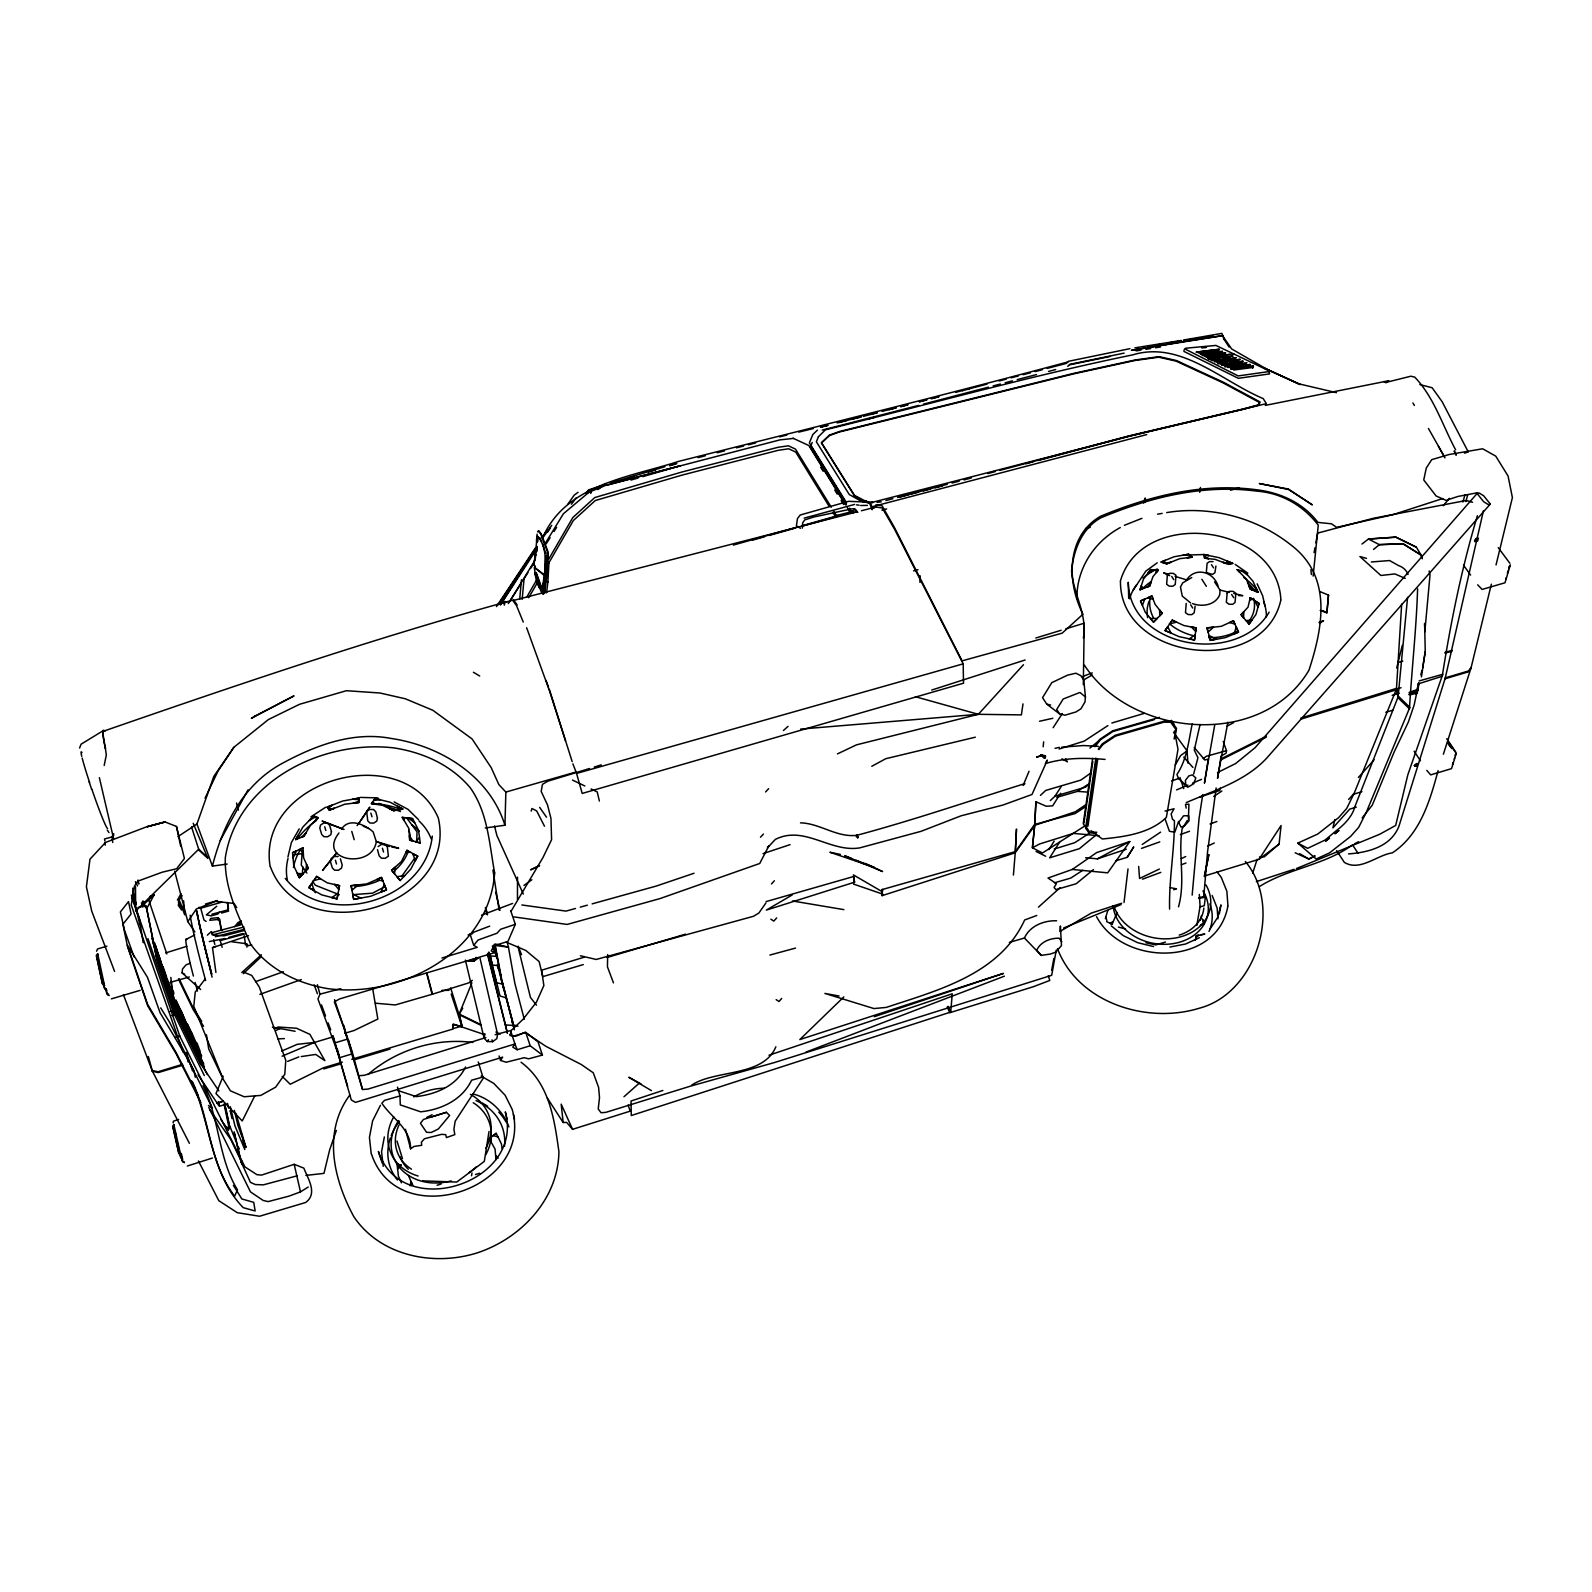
<?xml version="1.0" encoding="UTF-8"?>
<svg xmlns="http://www.w3.org/2000/svg" width="1592" height="1592" viewBox="0 0 1592 1592"><rect width="100%" height="100%" fill="white"/><g stroke="black" fill="none" stroke-linecap="round" stroke-linejoin="round"><path stroke-width="1.5" d="M517.46 899.5L517.5 877.172M1083.316 684.62L1084.252 623.188L1065.804 628.84M1417.596 588.841C1416.382 628.78 1411.786 668.819 1409.457 708.858L1398.015 697.714L1396.682 688.639M218.761 1103.375L218.741 1105.445L198.065 1074.859M1083.356 637.974C1087.595 614.373 1073.267 593.896 1071.555 570.832C1073.645 550.016 1081.824 528.206 1101.107 517.698C1150.479 497.142 1203.174 484.107 1256.864 491.132C1281.58 493.022 1303.37 505.56 1318.276 525.201L1313.141 576.065M919.977 582.413L920.077 575.747M246.899 947.14L246.939 944.872M607.666 954.583L607.447 966.841L613.477 982.881M485.281 827.979L504.943 825.233L505.858 792.06L498.853 784.577L491.212 767.643L472.108 738.967L432.825 710.271L405.283 698.769L379.911 692.998L346.399 690.709L299.475 704.321L268.411 719.544L233.825 747.325L213.826 776.379L196.93 824.019L212.413 866.108L227.159 864.058M1169.583 909.092C1168.926 879.52 1174.538 850.188 1174.418 820.775L1172.508 819.203L1171.115 813.99L1174.06 808.756L1165.065 811.044M416.706 841.531L417.024 831.82L406.875 818.188M802.348 528.186L802.667 522.793L804.756 519.888L813.99 516.962L851.541 508.942L854.028 508.743L857.849 512.365M544.325 575.03C545.797 562.195 546.792 546.832 537.678 536.385M544.782 574.871L545.718 555.707M537.598 531.788L538.394 530.952L540.783 534.116L547.429 551.588L547.907 557.697L546.116 557.459L545.041 576.981L546.812 577.976L546.991 556.006M1060.61 793.274L1052.65 805.851L1046.262 806.248L1035.914 801.771L1034.78 824.417L1075.117 813.572L1085.008 807.025M1035.914 801.771L1034.681 825.591L1015.278 852.596L1016.492 829.034L1015.258 852.775L881.908 895.719L882.625 889.351L881.908 893.828L853.611 884.117L854.247 878.048L853.591 882.485L766.329 910.107L792.199 894.963M1401.657 604.144L1396.403 689.754L1300.684 719.226M215.915 972.453L212.512 947.678L216.014 946.285M1214.517 581.836L1220.029 590.055L1219.751 594.632C1215.591 605.139 1202.159 607.209 1192.587 603.587M1145.146 502.037L1145.384 498.236M535.012 558.812L535.648 549.32M1192.169 895.102L1199.074 818.388L1202.736 794.647M302.321 850.427L301.286 865.033L306.898 873.112M302.361 873.909L302.838 867.103M534.713 561.001L537.081 536.643L540.086 537.997L541.738 541.817M535.33 558.692L535.628 554.394M1013.408 875.043L1015.318 851.82L1034.78 824.159L1032.412 847.78L1042.442 852.994L1085.426 825.571M662.869 1090.46L631.009 1101.027L631.288 1115.534L950.722 1012.054L952.255 993.786L768.996 1055.217M857.113 836.536L857.232 835.223L858.048 837.671L856.794 835.322C836.536 837.69 820.039 823.323 800.497 822.845M1076.948 598.512C1076.451 568.702 1094.381 541.499 1120.29 527.549M519.688 599.269L521.46 579.747M522.176 599.388L523.967 579.607M535.788 552.225L536.225 547.469M536.663 542.713L537.559 536.484M1043.178 746.787L1043.636 741.852M1319.947 591.587L1328.504 595.11L1326.892 612.82L1320.186 610.492M536.385 551.529L536.842 546.693M536.842 551.369L537.3 546.514M537.738 541.678L538.195 536.822M1047.277 760.279L1031.994 794.488L1003 805.035L961.051 815.82L921.052 831.322L859.74 847.879C830.268 852.755 804.179 824.795 775.344 839.402L767.443 847.84L768.936 845.75L759.722 863.481L659.944 898.604L567.15 924.435L514.037 916.912M536.464 540.802L537.101 534.176M536.922 540.623L537.36 536.206M864.376 501.918C873.829 500.923 856.476 503.37 866.346 501.002M1121.683 903.241L1091.276 913.092L1059.894 931.519L1060.411 925.987L1061.466 945.628L1055.655 952.155L1050.541 954.006L1041.228 955.399L1024.432 938.026L1009.368 942.384M1085.446 697.017L1084.968 701.972L1080.968 708.778L1076.013 711.923L1064.948 715.206L1059.595 713.913L1046.74 704.122L1042.561 697.694L1051.795 682.65L1067.555 675.167L1075.874 673.217L1080.769 675.645L1083.754 679.864L1085.446 697.017L1079.973 692.44L1063.177 699.027L1056.69 709.475L1059.595 713.913M1429.138 570.991L1430.014 575.03L1424.82 631.865L1424.621 623.407L1425.258 651.506L1421.437 676.918M1259.531 856.993L1264.247 856.874L1279.072 844.118L1281.082 825.532L1259.033 859.282L1204.547 875.978L1208.865 854.506L1204.288 876.555M542.971 594.294L545.041 577.12L546.832 577.657L535.608 568.205L533.758 563.548L535.529 555.369M1124.032 902.485L1128.012 868.914M543.429 594.115L546.573 557.28L548.384 557.518L547.887 551.409L541.26 533.957L538.852 530.793L538.056 531.609M544.643 593.438L546.116 581.239L547.907 581.777L546.553 592.821M1398.015 697.714L1407.587 597.318M173.13 1122.917L173.409 1121.206L178.602 1119.415M1203.074 890.903L1205.343 897.271L1204.308 905.669L1200.05 906.863M544.285 575.329L541.658 592.582L536.206 579.946L534.275 567.468M544.763 575.15L542.136 592.423L535.171 572.861M510.276 1035.775L510.913 1030.74L522.912 1019.457L536.424 1002.184L543.867 985.528L541.578 970.205L584.125 957.21M1418.89 683.008L1418.114 689.237L1409.338 692.361M543.847 592.721L546.036 575.727M544.623 590.115L547.19 552.782M200.652 989.508L182.045 972.812L182.563 968.931L185.985 964.931L190.304 963.18M1178.498 906.823C1185.801 880.993 1177.861 854.685 1182.179 828.656L1187.433 820.377M1418.572 683.227L1417.417 691.983L1408.781 694.53M1362.135 817.97L1372.264 805.174L1394.114 752.081L1408.363 722.012L1414.114 705.137L1418.711 683.724M1186.219 603.408L1185.483 612.641L1188.149 614.552L1191.751 614.631L1194.179 612.82L1195.134 606.234M1092.649 758.369L1083.256 823.76L1086.54 828.497M1083.973 822.845L1092.828 761.434M1095.853 758.011L1085.644 828.178L1088.928 832.914L1096.152 833.133M1096.47 758.668L1086.46 827.402L1089.664 832.059L1096.769 832.278M1022.999 703.883L1021.387 714.888L978.324 714.31L800.696 729.076M1087.933 826.148L1097.644 759.782M1215.91 566.055L1214.915 572.682L1212.527 574.453L1206.318 572.523L1207.114 563.329L1209.482 561.578L1213.044 561.658M1216.169 787.94L1207.532 852.018L1203.771 896.535L1199.015 897.709M1217.681 778.15L1221.044 756.14L1226.099 753.195L1226.517 750.688L1223.213 741.474M96.555 951.22L97.57 948.951L106.883 946.165M1204.567 782.767L1208.228 759.026L1204.865 760.041L1194.239 747.524M489.003 1131.474L484.306 1161.404L456.785 1182.06L422.656 1180.866M1188.408 818.646L1188.945 804.219L1185.483 804.398L1186.199 808.099M471.53 1175.772L471.988 1172.966M1422.591 668.143L1425.258 651.506M480.028 958.284L497.56 1034.103L496.843 1038.621L492.605 1041.685L487.311 1041.526L484.107 1038.223L484.844 1033.706M1174.12 739.066L1175.752 729.295L1170.697 722.231L1163.891 722.191L1115.495 736.121L1102.977 744.439L1098.898 749.593M1174.896 737.992L1176.508 728.34L1171.354 721.156L1164.448 721.096L1115.176 735.305L1102.42 743.763L1098.281 748.996M1204.408 783.105L1214.776 724.678M1196.846 925.33L1200.089 906.346L1199.313 894.425M1220.149 788.08L1219.751 790.488L1199.851 796.975M217.746 919.499L218.064 917.649L210.641 918.425L209.766 920.335L217.746 919.499L219.557 921.171M1199.652 492.306L1200.487 487.45M1185.801 785.592L1185.383 780.418L1188.806 775.941L1192.328 774.886L1195.811 777.911L1193.662 783.841L1188.01 787.105L1178.538 778.548L1176.926 774.508C1186.916 759.543 1188.587 741.375 1192.189 723.982M178.423 902.545L178.941 899.759M1217.462 778.309L1227.89 722.211M1219.333 913.848L1220.964 904.893L1217.661 917.45L1210.278 928.673M1051.675 970.304L1053.864 958.404M1314.057 552.623L1314.972 547.747M1315.868 542.872L1317.659 533.101L1373.14 518.335L1466.232 500.465L1472.56 502.276M384.349 1136.967L381.563 1151.752L383.214 1166.299M432.288 836.098C425.542 901.589 326.002 929.668 285.286 878.366M1328.504 595.11L1326.892 612.82L1322.753 610.552M1056.272 950.106L1051.675 975.299L774.548 1062.521L689.853 1086.341L605.756 1112.39L601.02 1112.728L598.234 1108.947L599.507 1097.545L598.592 1087.336L593.259 1072.789L581.319 1064.531L545.957 1046.362L524.902 1032.312L516.664 1035.934L512.405 1035.835M104.196 765.513L106.306 754.986L105.351 748.121M535.867 553.956L533.758 563.608L535.589 568.443L546.016 575.906M1483.465 510.634L1445.078 678.769L1468.262 671.884L1470.928 668.361L1491.366 584.184M1143.733 503.092L1144.847 498.276M1195.313 940.175L1196.328 935.758L1198.537 935.24L1195.851 937.827L1196.328 935.758L1204.806 934.086L1200.885 934.763M1229.362 354.419L1207.333 357.404L1208.766 358.996L1213.184 358.439M1334.852 819.562L1332.902 827.9L1349.658 809.174L1356.324 807.124M287.933 856.993L291.376 842.566L299.236 828.875M1496.042 564.941L1512.4 497.6L1508.062 476.008L1495.744 456.128L1482.63 448.785L1449.198 454.496L1431.725 459.65L1426.273 468.068L1423.745 479.968L1436.143 496.007L1446.073 500.385L1457.834 496.485L1477.356 492.764M1396.701 668.043L1402.293 645.357M1415.825 694.231L1418.611 683.127M1465.933 501.599L1467.625 495.032M1227.85 906.266C1216.766 967.359 1122.619 966.364 1096.55 916.634M1420.8 674.869L1422.014 670.292M851.282 513.281L849.372 508.206M1415.925 766.25L1417.915 763.483L1414.353 765.473L1415.925 766.25L1416.661 765.055M1416.422 764.419L1415.646 765.075L1417.039 765.235M1478.49 538.215L1475.466 539.091L1474.829 541.499L1477.058 540.126M1476.819 539.29L1475.943 540.066L1477.456 540.365M503.709 603.607L504.286 601.517L507.271 601.836M504.266 605.159L504.843 603.07M1280.804 600.204C1263.431 677.714 1120.171 660.959 1120.469 581.777M1462.929 502.037L1464.899 494.993M1249.322 366.737L1250.158 364.488L1227.671 367.414L1250.158 364.488M1454.212 759.125L1454.531 757.951M1456.222 753.573L1451.526 768.638L1430.711 774.886L1426.79 770.389M1510.35 564.901L1504.997 582.791L1482.092 589.438L1477.694 584.821M1105.365 918.624L1107.793 910.505M212.413 866.108C222.88 824.915 243.258 784.418 282.102 763.463C315.116 745.474 352.926 731.186 390.935 738.409C440.188 745.673 489.48 775.682 504.943 825.233M244.253 935.718L245.546 944.991M531.171 811.104L531.967 808.537L536.683 810.925L544.484 826.228M1252.665 368.25L1253.401 366.12L1231.074 369.085L1253.401 366.12M1106.579 921.569L1112.072 924.315L1117.166 912.435M1438.093 770.667C1429.835 801.094 1420.183 834.487 1392.363 852.854C1376.941 855.023 1359.926 871.918 1344.305 862.347L1336.643 850.645M1443.367 754.23L1471.187 667.446L1468.521 670.968L1445.317 677.874L1399.01 826.049C1391.05 846.685 1368.324 852.476 1348.504 853.909M1252.625 873.331L1257.143 859.302M1477.376 515.728C1461.695 568.225 1450.77 622.094 1442.233 676.262L1418.412 683.824L1417.119 693.097L1409.955 694.828M1120.33 581.319C1141.106 507.251 1277.063 523.191 1280.863 599.786M852.417 511.291L851.879 512.883L853.053 513.082M1200.05 724.539L1194.279 750.111L1197.94 757.732L1193.662 773.991M336.37 1130.459L329.683 1149.802L323.972 1173.364L305.863 1175.433M1178.597 821.412L1174.836 832.178L1169.443 831.283L1165.185 819.263M590.732 493.381L591.269 491.868L589.12 489.938L586.234 493.003L591.269 491.868M1238.755 362.1L1239.113 361.145L1232.089 362.061M1401.04 687.704L1396.502 689.396L1398.373 696.261L1354.692 807.124A40.636 20.378 -30.4 0 1 1335.827 831.044L1325.141 840.019L1307.669 848.317L1297.838 843.103L1317.738 834.049L1338.633 817.631L1346.693 808.457L1354.215 793.174L1396.761 688.281L1300.923 718.072M79.6 748.021L81.093 744.18L103.102 730.748M177.389 900.077L181.01 893.689M856.237 836.695L856.794 835.322C913.549 820.099 968.871 801.114 1024.89 783.602L1023.139 785.373L1029.049 771.264M1507.345 573.2L1507.942 571.747M351.772 1059.297L452.944 1029.049L453.043 1024.552L461.959 1026.601L458.974 1014.562L471.889 982.881M812.218 442.476L810.786 445.979L846.447 503.41M317.405 984.712L319.952 994.164L317.962 999.02L339.633 1057.685L352.23 1053.864L348.429 1039.954M1507.803 571.667L1508.34 570.334M223.159 1076.192L215.995 1093.604L242.263 1120.987L254.82 1095.774M510.674 910.604L515.33 924.335L507.928 941.489L494.117 945.588L491.231 950.882L494.634 952.653L339.375 999L334.38 1001.905L343.772 1027.497L362.518 1089.505L368.011 1089.087L514.932 1043.974L517.201 1049.745L530.176 1045.765L542.434 1055.078L528.663 1058.819L524.126 1057.705L506.156 1062.242L500.525 1060.451L499.092 1055.974M1452.481 764.598L1453.078 763.264M865.889 502.256L864.396 501.719M1047.058 760.299L1046.163 761.852M1508.838 567.986L1509.495 566.593M1452.76 763.623L1453.337 762.369M1455.048 755.683L1455.665 754.349M293.067 857.969L296.391 850.884L292.57 852.695L293.784 865.829L299.336 877.729L308.251 868.297L306.54 864.317L305.764 871.003L308.251 868.297L303.614 857.75L302.997 847.879L292.57 852.695M1509.176 566.812L1509.793 565.518M1505.654 579.09L1506.311 577.717M205.03 798.229L217.945 771.205L233.825 747.325M1455.426 754.349L1456.023 753.115L1448.242 741.613M510.992 911.4L543.011 857.471L551.588 839.68L550.951 818.407L547.548 805.035L541.18 791.423L542.454 784.378L547.668 781.254L589.597 768.498M234.721 926.663L238.283 922.206M380.448 1105.266L372.608 1120.887L369.424 1137.404L371.215 1153.663M349.762 1095.137C322.38 1132.051 333.604 1179.373 353.782 1216.606C380.329 1256.227 433.959 1266.655 477.5 1252.785C520.982 1238.357 558.374 1199.194 558.911 1151.633C554.334 1119.156 549.419 1083.217 521.042 1062.222M146.663 908.714L154.205 894.664L143.638 904.554L146.663 908.714L156.872 959.459L176.055 1015.855L170.802 977.388M220.194 840.536L248.034 789.851M852.615 512.962L853.431 511.49M1132.887 590.612L1145.842 571.09L1157.205 562.832M1127.216 857.312L1133.643 847.103L1127.216 857.312L1115.713 860.814M775.861 1046.78C763.324 1077.227 715.087 1069.426 691.585 1085.167M528.703 597.697L537.38 582.712M548.543 563.409L573.339 520.544L595.269 500.545L682.192 475.073L778.369 450.277L788.717 448.785L795.721 452.068L829.014 506.137M526.892 596.861L536.803 579.727M546.733 562.573L572.802 517.579L594.751 497.56L681.774 472.048L778.07 447.292L788.438 445.8L795.463 449.103L831.283 507.231M473.083 959.399L468.167 961.13L473.7 961.289L476.068 957.309M480.585 1025.129L458.974 1014.562L462.735 1008.273M509.579 601.716L533.937 561.916M545.479 543.071L563.429 513.738L588.921 492.266L605.895 485.262L779.981 439.87L793.453 438.417M1048.929 849.591L1054.143 841.133M535.987 548.364L500.366 604.96L534.156 552.961M542.593 537.877C565.896 483.988 629.994 477.262 678.769 461.342C808.617 428.646 938.643 396.627 1067.993 361.921M1059.635 842.068L1049.685 857.809L1079.356 848.675L1095.734 835.283M508.306 603.567L521.36 582.971M523.967 578.851L527.887 572.682M530.494 568.563L534.414 562.394M546.175 543.867L550.096 537.698M554.016 531.529L556.623 527.41M1024.432 938.026C1029.825 925.847 1044.014 920.335 1056.63 920.793M500.525 1060.451L502.634 1057.148L355.474 1102.4L351.275 1099.913L332.907 1035.934M547.628 532.126L550.335 527.967M1050.322 800.577L1054.959 796.199L1061.367 786.309M1053.128 727.723L1062.361 713.495M487.311 1041.526L488.485 1039.735M496.425 606.612L535.409 547.927M542.116 537.798L547.489 529.718M498.216 604.841L535.788 548.245M542.514 538.136L551.727 525.36M361.344 819.84L369.802 807.124L357.105 825.611M1175.234 765.016L1180.607 755.603L1187.075 750.887L1173.523 732.28M194.881 931.917L187.796 921.649L196.373 908.952L215.616 901.37L234.024 903.44L236.73 907.579M765.911 902.962L758.906 913.012L753.474 916.295L596.224 959.459L580.403 955.777M567.946 504.067L574.234 495.112L578.055 492.306M1072.272 869.451L1096.669 852.576L1129.783 841.551L1107.694 872.834L1072.272 869.451L1048.014 878.028L1056.372 883.699L1054.083 887.52L1055.894 889.63L1076.192 883.739L1093.465 869.57M1269.142 612.124C1237.661 666.113 1129.325 648.621 1128.27 582.254L1128.708 598.413M1248.984 624.203L1255.988 614.413L1258.993 603.428L1250.257 597.716L1248.028 607.129L1241.103 614.691L1243.611 617.975L1243.79 611.786L1241.103 614.691L1248.984 624.203L1252.008 619.985L1246.019 620.621M401.403 876.714L414.895 857.949M465.541 1066.978C456.506 1085.883 435.969 1094.321 416.228 1096.609L397.562 1090.401M182.184 895.639L179.757 898.923L178.304 905.351L181.627 910.047M811.184 446.556L846.108 504.863M341.544 829.054C349.086 817.174 365.065 824.795 373.145 831.88L376.309 841.551C372.488 869.53 316.609 861.372 338.977 832.974M571.409 504.226L576.384 497.639M205.03 979.14L195.239 992.095L193.786 1006.383L223.218 1079.257L230.402 1090.818L244.153 1096.749L260.75 1095.415L275.655 1087.157L284.789 1074.302L285.784 1060.332L259.277 987L251.735 975.438L243.636 972.095M358.12 824.298L360.13 821.671M218.144 913.848L219.378 912.236L228.273 909.768L227.437 902.525L228.492 909.092M1094.381 746.27L1099.893 739.285L1112.629 730.827L1159.493 717.355M1094.958 746.688L1100.37 739.842L1112.868 731.524L1154.299 719.604M174.404 1125.783L173.13 1127.355L179.12 1153.981L180.911 1154.717M441.959 958.006L477.222 947.32L473.72 945.369L478.058 940.036L496.943 933.27L500.684 929.25L515.33 924.335M397.622 1169.085L400.965 1165.026L397.045 1164.21L398.438 1176.289L401.423 1182.836M1443.228 505.719L1449.436 498.336M98.246 955.001L96.813 956.673L102.744 984.612L104.734 985.408M586.413 492.903L589 489.819L586.314 492.764M1186.259 802.607C1214.198 790.368 1245.103 781.314 1266.555 758.289L1490.311 504.047L1483.664 495.769L1479.008 492.943L1477.078 493.5L1255.053 747.723L1235.671 763.523L1217.482 772.578M1218.079 351.295L1218.835 350.439L1198.318 352.966M1358.414 777.493L1374.115 759.782M1348.603 799.502L1353.22 794.328L1361.936 791.662M781.692 998.443L778.966 1001.487L776.14 999.637M776.677 917.927L773.831 921.072L770.866 919.201M837.452 753.892L856.476 744.857L978.324 714.31L1023.477 664.72M419.512 837.651L415.611 841.929L420.248 842.944L418.477 830.069L412.587 818.606L408.268 818.049L414.656 822.646M1067.754 366.399L1069.625 364.349L1124.111 353.125M771.463 883.958L774.369 880.794M400.189 880.555L410.855 869.053L417.641 856.158L406.975 850.367L401.502 861.431L391.672 870.307L394.458 873.809L395.473 866.904L391.672 870.307L400.189 880.555L396.985 876.695L404.786 875.6M765.593 791.94L768.638 788.697M760.478 837.213L763.444 834.069M243.238 973.687L261.108 956.772M843.84 996.89L799.821 1039.576L1003.418 973.409L874.326 1016.691M817.393 430.158L812.815 434.536L809.393 442.894L845.79 501.579M1475.864 539.35L1477.117 538.156M1040.452 795.363L1045.685 790.448L1080.809 780.1L1090.659 773.135M207.338 935.181L211.258 931.599L213.487 935.141L223.975 935.837L244.093 930.524M1415.547 764.518L1416.661 763.503M783.423 730.509L788.02 726.37M1038.442 907.161L1059.974 887.779M1474.829 541.499L1476.5 540.424M623.965 1096.749L639.228 1083.197M1089.047 784.06L1085.565 787.125L1054.959 796.199M1259.511 886.525C1287.809 868.575 1324.444 865.232 1352.384 844.954M1414.671 766.25L1416.164 765.334M261.367 954.762L241.765 972.573M216.771 906.226L206.363 914.863L211.079 915.838L217.149 914.226M1373.558 549.439L1379.349 544.663L1403.149 543.847L1420.462 554.673L1422.372 558.752M1089.923 748.101L1099.356 740.38M1186.498 580.005C1195.333 566.414 1213.721 571.707 1218.059 586.035M1325.678 841.153L1329.439 838.168M1335.051 833.691L1338.812 830.706M1325.599 841.034L1329.36 838.069M1335.011 833.611L1338.773 830.646M502.097 1148.628L501.4 1143.892L496.207 1133.305L493.301 1135.574L498.037 1137.026M496.207 1133.305L489.261 1138.738L495.052 1149.066L496.007 1159.653L495.629 1155.553L498.097 1158.24M1191.751 577.538L1182.697 582.891L1180.468 587.03L1182.259 596.085L1190.657 602.97M1361.956 544.026L1368.463 539.031L1395.826 537.081L1416.382 547.21L1422.333 557.081M597.915 489.58L605.796 483.59M1203.254 758.628L1206.378 756.26L1226.517 750.688M1259.033 859.282L1279.072 844.118M472.346 980.354L468.924 982.821L432.148 994.284L426.517 972.812M367.971 1074.481C396.667 1049.765 435.213 1037.725 472.864 1042.422M523.927 885.411L531.867 879.759M473.7 961.289L478.157 958.145M851.203 511.171L853.392 510.972M864.854 502.057L866.924 501.52M405.462 1129.305L410.597 1148.787L413.96 1146.459L421.701 1145.305L421.382 1142.24L424.407 1138.758L441.581 1134.34L445.68 1134.658L446.476 1137.564L454.815 1134.638L453.919 1129.226L455.173 1121.186L483.252 1078.262L478.237 1061.924M1319.509 623.447L1323.589 620.641L1319.012 622.392M1085.207 805.114L1075.297 811.781L1034.701 825.333L1032.412 847.78L1039.715 843.939L1073.386 833.392L1099.077 835.74M1142.22 844.457L1160.608 832.118M1213.701 796.497L1221.88 791.025M378.12 846.586L381.264 844.476L385.085 844.596L387.334 846.825L388.368 856.197L385.244 858.287L381.443 858.188L379.195 855.939L377.483 849.67M178.006 836.596L196.93 824.019M1056.849 797.333L1077.466 791.363L1087.754 784.538M1107.913 725.594L1084.172 741.136L1059.138 749.016M310.957 816.815L325.703 807.184M1082.659 870.346L1070.759 878.087L1054.481 882.804M1089.027 833.452L1074.66 842.725L1054.242 849.034M1184.13 349.762L1183.99 351.434L1238.337 378.319L1269.58 373.901L1269.122 372.249M833.85 511.39L836.417 515.549L851.66 511.728M849.869 512.385L851.66 512.206M208.831 1107.455L250.461 1191.871L263.178 1200.467L268.172 1201.602L288.948 1196.149L300.49 1191.891L308.231 1187.035M1386.015 382.398L1410.85 376.21L1414.751 377.125C1434.133 397.383 1442.571 425.522 1455.645 449.879M836.417 515.549L838.069 515.569L802.368 525.619M836.417 516.007L838.069 516.027L802.388 526.096M1083.754 679.864L1092.172 675.008M1476.202 541.559L1477.854 540.623M1227.173 726.111L1233.621 722.609M871.779 766.289L885.769 758.707L975.319 737.195M1112.908 921.688L1110.002 923.241L1112.072 924.315M1085.625 857.73L1097.425 858.844L1129.783 841.551M385.284 886.426L372.627 893.152L353.464 894.644M1266.416 736.161L1220.785 758.986M185.926 939.519L194.702 934.922M1354.454 843.86L1358.613 841.69M1266.217 737.195L1220.626 760.001M1200.268 925.469L1204.149 923.46L1202.537 919.32M239.457 924.415L237.526 925.39L241.327 920.872M426.855 1117.365L432.148 1114.758M871.819 506.833L1146.757 434.576M302.997 847.879L299.356 849.63L303.236 851.939M1159.354 869.073L1139.573 878.466L1138.658 866.426M1181.324 858.625L1185.722 856.536M1207.711 846.108L1214.298 842.984M1165.503 942.046L1155.732 944.912L1145.922 942.743M1199.333 937.748L1185.562 944.016L1169.921 947.041M871.759 508.883L875.839 507.032L882.187 507.928L894.425 528.962L963.18 663.844L963.518 683.207L582.194 793.433L576.563 773.433L963.18 663.844M275.734 1030.522L280.232 1028.492M1200.686 925.012L1204.149 923.46L1202.477 919.221M281.645 1051.078L297.246 1044.332L314.699 1042.382L333.225 1036.79M314.699 1042.382L282.063 1056.192M1176.548 789.911L1187.911 785.095M1192.468 783.164L1201.562 779.324M198.423 1160.946L218.8 1200.667L237.288 1212.686L259.536 1216.248L305.624 1202.497C318.042 1193.642 307.933 1178.737 303.853 1168.13L294.182 1164.309L261.585 1175.095L256.909 1174.677L244.929 1166.876L179.597 1035.815L175.219 1037.268M1296.505 868.516L1379.846 834.188L1395.687 825.432L1407.806 774.886L1442.75 674.312L1419.168 680.918M1063.695 927.957L1121.027 904.594M287.595 1061.406L298.858 1056.909M1124.43 525.3L1141.942 518.335M1036.671 757.374L1041.188 755.623L1036.591 756.976M805.97 1052.093L1004.393 976.175M472.008 932.872L489.699 926.146M481.52 915.181L512.604 903.44M242.939 933.509L228.89 937.37M1083.018 676.361L1092.251 672.899M1036.77 915.48L1024.651 919.977C999.657 974.384 938.026 990.224 886.227 1007.418L873.948 1008.572L824.875 993.428L839.103 996.015M1142.479 879.182L1160.807 872.376M1181.403 864.715L1185.98 863.023M274.043 1028.591L278.301 1027.019L296.57 1028.253L309.883 1034.362L324.887 1060.65L315.694 1054.441L301.266 1056.571M219.776 1102.4L222.621 1101.366M259.854 994.363L301.246 979.577M244.531 929.25L215.298 936.693M255.576 981.647L283.396 971.737M1141.524 848.397L1159.792 841.87M1180.349 834.546L1189.503 831.283M1210.059 823.96L1216.905 821.512M243.994 927.042L212.831 934.803M1171.593 780.976L1178.538 778.548M431.989 1116.788L446.417 1112.311L449.601 1115.514L438.337 1128.987L431.253 1132.469L426.576 1132.33L420.467 1123.295L423.432 1119.455L446.417 1112.311M694.052 873.252L656.362 886.028L592.144 903.858M763.085 853.63L790.05 844.636M1097.425 858.844L1126.34 849.193M1256.327 881.65L1294.137 869.292M804.159 518.116L854.586 504.425M931.738 690.052L1025.129 659.983M173.826 1008.472L176.891 1007.497L170.841 988.373M187.339 1166.021L212.393 1158.041M588.582 489.858L606.214 484.247M224.89 938.583L209.348 941.529M437.084 1185.264L441.143 1183.97M475.55 1174.498L479.59 1173.224M189.349 976.99L170.026 982.423M547.35 1098.082L563.17 1122.499L566.633 1122.4L572.563 1129.325L630.233 1111.136L628.104 1105.027M165.687 952.912L186.861 946.305M216.791 1103.216L223.338 1101.186M1173.662 889.709L1176.488 888.833L1170.18 887.639M594.254 767.065L601.219 764.896M1490.311 504.047L1488.401 504.644L1483.724 501.798L1477.078 493.5M245.108 933.867L220.91 940.414M485.819 1037.586L364.23 1075.316L358.757 1075.714L352.031 1051.237L334.519 999.696M225.905 1104.251L219.318 1106.281L218.323 1101.564M1035.815 638.014L1061.187 630.253M170.125 1011.477L174.364 1010.164L200.891 1064.232L218.86 1090.898M766.07 901.609L853.471 876.555L854.586 882.426L853.431 874.923L881.908 891.52L882.645 895.56L881.888 889.649L1015.338 851.62M542.434 1055.078L537.997 1041.785L525.758 1032.412L512.843 1036.372L509.898 1034.621M1414.353 765.473L1415.746 765.334M1409.179 692.978L1417.835 690.351M140.136 990.363L111.38 998.861M468.088 934.942L472.764 933.529M182.463 1064.371L158.006 1071.754L152.056 1070.481L189.388 1143.295M182.821 1065.187L158.364 1072.57L152.414 1071.297L123.38 994.602M344.807 1033.307L354.081 1030.502L377.841 1019.059L372.548 987.876M334.798 1042.939L347.494 1039.098L343.673 1025.129M1392.164 695.286L1399.149 693.197M1385.796 712.32L1392.741 710.231M342.34 1062.123L323.435 1067.794L290.241 1084.252L282.202 1076.371M323.813 1068.928L340.35 1063.973M354.519 1059.735L389.96 1049.108M610.91 482.854L664.899 466.715M669.595 465.322L676.64 463.212M627.328 478.436L634.372 476.326M648.461 472.127L655.506 470.018M669.595 465.799L676.64 463.71M340.847 988.652L319.952 994.164M1111.873 723.007L1144.031 713.435M1398.074 662.511L1402.791 661.098M583.269 964.593L542.852 976.612L539.131 961.568L525.857 950.504L506.336 942.185M607.049 957.508L685.495 934.166M1045.327 763.603C1064.61 757.692 1085.147 757.673 1105.067 759.424M1464.461 453.123L1468.302 451.989L1442.113 401.662L1432.143 387.751L1419.865 384.587M630.91 480.068L638.014 478.018M642.75 476.645L680.58 465.68L607.01 485.162M205.507 903.997L217.447 900.555M1474.51 540.484L1476.043 540.404M198.881 907.321L200.691 908.216L221.786 902.147M505.858 792.06L576.045 772.001L572.901 763.881M482.953 1077.028L471.59 1080.212C462.178 1099.933 441.442 1109.604 420.646 1111.813L400.288 1104.888L399.97 1095.933L384.548 1100.351L381.841 1103.216C391.911 1118.32 410.756 1128.41 410.597 1148.787M733.355 545.081L797.612 526.972M752.419 540.166L764.319 536.822M769.075 535.489L795.244 528.106M251.655 944.772L248.113 945.767L246.859 943.777L231.974 941.787M298.739 874.963L303.455 873.63M212.512 947.678L248.451 935.678M221.547 913.032L228.711 911.042M913.589 570.891L917.967 569.677M1230.457 490.256L1239.312 487.789M575.488 908.475L565.976 911.102L521.838 904.972M580.244 907.142L587.368 905.171M171.439 991.04L176.931 1012.552L173.807 1013.427L147.956 938.683M111.52 837.054L104.515 838.964L104.913 841.054M769.911 955.041L795.502 948.096M885.908 500.565L892.893 498.674M897.55 497.42L947.3 484.286M899.759 497.182L909.072 494.674M297.405 1175.752L263.317 1184.866L255.337 1184.547L250.461 1182.378L241.029 1161.782L234.322 1133.186M864.496 502.316L865.968 501.261M987.916 473.56L995.1 471.63M999.895 470.356L1129.186 435.83L1243.073 409.005L1259.113 404.666L1260.008 401.94L1223.233 382.16L1176.528 360.568L1159.115 356.628L1135.215 359.971L1074.043 373.304L839.561 431.492L829.512 435.054L821.432 442.596L854.486 495.41L869.789 503.291L872.117 509.699M1025.964 463.769L1033.128 461.839M1037.924 460.566L1128.788 436.288L1242.516 409.502L1258.536 405.164L1259.431 402.458L1222.716 382.697L1176.09 361.125L1158.697 357.185L1134.817 360.528L1073.724 373.841L839.541 431.949L829.512 435.512L821.452 443.054L854.446 495.808L865.232 502.316M495.172 1034.681L510.574 1030.581L514.932 1043.974L512.783 1047.158L517.201 1049.745M211.855 914.226L219.378 912.236M881.888 510.156L886.644 508.903M1442.71 498.555L1392.96 514.674L1336.683 527.33L1331.409 523.788L1317.917 522.395C1303.092 502.793 1280.227 492.525 1256.247 489.719C1202.557 482.714 1149.882 495.749 1100.53 516.286C1066.023 536.086 1066.68 582.393 1082.998 614.194L1062.143 633.158L962.065 660.879L894.127 526.932L882.048 505.719L875.799 504.923M870.446 414.457L877.411 412.646L863.242 416.407M882.048 411.433L895.978 407.791M900.614 406.597L907.579 404.766M919.718 401.741L926.922 399.851M931.738 398.597L938.962 396.707M955.797 392.309L963.021 390.418M967.837 389.164L987.08 384.13M999.099 380.986L1006.323 379.095M1011.139 377.841L1018.363 375.951M1023.159 374.697L1030.382 372.827M1035.198 371.553L1042.422 369.682M1047.218 368.409L1066.461 363.394L1068.351 361.324L1129.962 348.648M923.46 404.149L988.393 387.174M993.189 385.901L1000.413 384.03M1005.229 382.757L1012.432 380.866M1017.248 379.612L1036.492 374.578M1048.511 371.434L1055.715 369.543M866.983 419.313L874.048 417.482M952.076 483.033L959.22 481.162M963.996 479.908L971.16 478.038M911.38 494.037L918.544 492.167M923.3 490.933L930.444 489.062M935.22 487.809L942.365 485.938M889.092 409.681L896.157 407.85M900.853 406.637L907.898 404.806M918.644 405.403L822.248 430.079M1445.138 652.222L1452.203 650.392M1444.899 653.118L1451.964 651.307M856.615 511.987L512.923 600.602L516.584 605.756L523.251 622.054M861.411 510.753L875.839 507.032M698.152 457.62L705.336 455.79M717.315 452.725L724.499 450.894M736.459 447.85L743.643 446.019M748.439 444.785L755.623 442.954M820.875 427.014L827.78 425.243M919.241 401.741L926.425 399.91M931.221 398.677L938.404 396.826M962.344 390.697L969.528 388.846M838.924 422.497L861.252 416.825M837.093 422.895L846.606 420.527M851.362 419.353L860.874 416.985M149.946 896.356L154.424 895.241M779.582 436.845L786.806 435.074M798.846 432.109L813.293 428.546M820.557 427.253L827.721 425.502M1085.485 528.504L1090.261 527.37M137.529 885.968L135.459 881.709M820.517 426.775L827.482 425.203M1039.516 721.256L1052.79 718.29M1055.038 748.3L1059.377 747.364M171.837 1015.537L176.214 1014.601L156.334 956.493L146.126 905.748L138.006 907.44M412.587 1185.125L410.02 1185.682L411.054 1181.483L412.587 1185.125L408.428 1175.473M1069.705 364.807L1109.982 356.509M1265.302 405.383L1388.801 380.727L1385.955 382.757L1383.786 381.523M1188.687 554.215L1174.06 556.762L1161.125 562.016L1163.613 562.931L1165.284 560.304L1161.125 562.016L1166.717 563.867L1170.836 562.235L1164.986 563.21L1166.717 563.867L1179.652 558.673L1192.308 557.2L1188.687 554.215L1183.015 555.19L1203.95 554.533L1209.084 555.588L1204.248 555.787L1203.95 554.533L1219.034 557.658L1232.765 563.389L1230.417 563.827L1226.855 560.921L1232.765 563.389L1227.273 564.046L1215.313 559.429L1204.567 558.135L1203.95 554.533M1183.592 340.031L1221.86 333.385L1224.586 340.071M1157.583 514.176L1162.12 513.4M1166.677 512.604C1210.159 505.341 1256.546 517.559 1291.052 545.041C1332.584 576.523 1322.992 627.188 1308.962 670.212C1262.436 748.956 1131.773 738.091 1084.431 665.217M1147.593 346.559L1152.469 345.743M1157.344 344.907L1162.22 344.091M1167.095 343.275L1171.971 342.439M1176.826 341.623L1181.702 340.788M1147.693 346.996L1152.568 346.18M1157.444 345.365L1162.319 344.529M1198.597 898.346L1205.343 897.271M1134.837 347.872L1181.204 340.449M1136.091 350.877L1140.966 350.101M1145.842 349.325L1150.737 348.529M1155.613 347.752L1160.488 346.976M865.232 501.798L866.884 501.938M1184.149 340.389L1213.124 336.171M1268.526 371.632L1238.178 375.931L1184.647 348.807M293.525 854.785L303.375 853.412M1207.333 357.404L1233.78 353.822M1207.651 358.459L1214.716 357.504M1219.412 356.847L1226.477 355.892M1210.617 359.016L1232.805 356.051L1210.617 359.016L1212.328 360.767M1211.054 360.15L1218.079 359.215M1222.775 358.578L1229.8 357.643M1224.646 359.135L1229.561 358.479M1233.701 370.021L1252.904 367.473M1221.999 357.305L1226.417 356.727M1217.343 362.319L1240.108 359.374L1217.343 362.319L1218.039 363.891L1227.412 362.678M1221.621 365.245L1230.755 364.07M1235.332 363.474L1242.198 362.598M1230.397 368.429L1237.581 367.493M1242.357 366.876L1249.541 365.941M1221.502 360.946L1214.577 361.822L1213.86 360.628L1236.307 357.762L1215.293 361.324M1226.119 360.349L1235.372 359.175M1220.865 364.07L1243.213 361.205L1222.318 364.787M1218.258 362.18L1222.974 361.583M1230.039 360.688L1234.755 360.09M1227.631 365.364L1232.268 364.787M1208.467 352.489L1215.671 351.593M1223.89 365.543L1246.834 362.697L1245.601 364.329L1238.695 365.185M1224.885 366.916L1234.079 365.762M1201.701 354.638L1222.198 352.13M1202.258 355.533L1207.034 354.956M1211.83 354.359L1219.014 353.484M1204.865 356.19L1225.8 353.006L1203.791 355.673L1209.005 355.772M1205.423 356.827L1210.159 356.23M1214.895 355.653L1222.019 354.777M1225.442 366.319L1246.237 363.772M1230.974 367.036L1235.671 366.459M1222.517 351.215L1200.209 353.902L1205.482 354.28M1210.119 353.723L1219.392 352.608M1215.89 354.936L1222.755 354.12M877.053 502.316L881.252 501.818M1201.841 347.952L1206.438 347.474M1185.543 348.23L1215.91 345.424L1269.142 370.876M800.418 528.305L796.398 525.738L797.473 518.554L800.219 515.012L848.616 501.321L872.734 502.296M1371.349 561.976L1389.597 560.543L1398.293 565.478A45.87 25.074 -33.4 0 1 1408.044 574.493M1061.784 747.185L1083.535 745.534L1098.281 746.369M277.884 1038.899L284.411 1038.581M1379.329 544.623L1403.049 543.708L1420.462 554.673M860.695 505.5L867.361 505.38M441.959 990.343L449.043 990.343M360.309 797.413L377.881 797.871M338.161 856.536L334.34 856.436L331.156 858.546L330.459 861.65L332.33 867.899L334.539 870.167L338.36 870.287L341.524 868.157L342.2 865.073L340.37 858.804M1238.516 595.547L1242.795 595.667L1233.681 593.418M867.72 502.435L872.675 502.674M487.689 953.369L505.52 1024.93L513.38 1025.467L514.355 1029.805M1077.466 791.363L1087.037 792.06M1417.577 764.478L1415.925 764.697M1045.347 755.683L1041.049 755.205L1045.447 757.115L1041.128 754.966L1044.531 758.409M375.374 1003.199L395.294 1004.95L432.487 994.184L426.815 972.712M856.496 504.863L859.163 505.181M412.587 818.606L402.259 817.333L408.905 828.537L409.721 840.078L412.945 841.173L409.383 835.601L409.721 840.078L420.248 842.944M495.311 945.489L508.445 947.14L507.291 942.524M489.281 953.051L492.226 964.931L498.774 965.827M1478.092 539.449L1476.262 539.608M792.518 900.972L843.84 909.629M272.431 1027.178L295.117 1031.258M391.652 846.964L398.657 848.237L376.309 841.551L389.304 846.526M397.045 1164.21L401.284 1165.085M840.377 854.426L829.93 852.257L874.147 867.341L856.038 860.217M853.869 511.609L851.242 511.689L849.412 508.724M1046.74 704.122L1050.601 705.057M1220.029 590.055L1229.143 592.304M1153.523 946.563L1137.544 942.643L1123.136 935.559L1111.276 925.847M1336.464 392.667L1298.714 383.811L1263.948 367.991L1300.206 384.528L1267.093 369.324L1231.711 348.986L1222.238 335.375M1244.427 571.508L1237.163 569.638L1246.357 579.15L1250.138 588.98L1252.426 590.194L1248.645 585.159L1250.138 588.98L1257.998 592.184L1255.949 587.687L1254.416 591.03L1257.998 592.184L1252.984 581.259L1244.427 571.508L1241.402 570.712L1247.432 574.931M1118.4 927.081L1125.544 928.932M183.995 907.321L179.379 904.972M472.645 1093.903C489.341 1097.823 503.092 1110.878 508.863 1126.917M915.4 696.719L978.324 714.31M1366.493 558.394L1359.906 556.523L1380.861 575.468L1394.95 573.936L1405.219 578.393M505.918 997.706L500.027 996.015L489.401 953.389M517.997 1026.223L513.599 1024.91L502.435 983.299L494.973 943.976L508.445 947.121L514.853 983.339L524.285 1019.278M1168.229 574.234L1163.652 572.841L1169.742 575.707M1175.095 576.364L1186.557 579.886M225.566 1107.057L229.387 1125.047L235.795 1140.907M108.634 994.085L106.724 993.428L105.729 988.751M342.439 828.895L322.082 821.074L344.071 829.452M378.976 803.363L400.408 811.522M184.095 1161.802L182.344 1161.125L181.249 1156.289M484.684 1034.681L453.242 1024.034L453.163 1028.532L462.178 1026.084L459.173 1014.044L480.804 1024.631M106.226 988.751L104.296 987.995L101.848 976.473M851.521 858.426L844.735 855.76L882.605 871.56L865.093 863.342M109.291 995.537L107.321 994.761L106.326 990.105M339.295 894.724L315.315 885.212L312.51 881.172M184.493 1162.658L182.702 1161.921L181.627 1157.125M363.215 826.168L368.787 828.497M106.863 990.164L104.873 989.289L103.44 982.443M792.935 438.178L808.836 445.541L844.735 503.609M182.881 1159.076L181.05 1158.22L179.956 1153.404M572.483 780.08L584.861 785.99M591.03 788.955L597.219 791.92L599.368 801.035M1416.382 547.21L1395.925 537.22L1368.463 539.031L1379.349 544.663M495.928 1032.014L500.246 1034.123M1036.074 851.441L1045.665 856.237M1295.172 852.775L1308.823 859.043L1315.091 855.899L1308.803 859.023L1299.609 853.65M394.139 801.93L407.99 809.333L418.537 819.661M651.407 1090.6L628.86 1077.267L641.078 1083.973M1062.003 758.827L1067.416 761.812L1065.585 758.767M182.045 972.812L184.712 974.324M481.142 1076.073L493.759 1083.396L505.122 1095.236L512.306 1109.644M473.401 672.262L479.709 676.003M206.104 921.37L204.015 920.096L200.691 908.216M208.413 1105.485L212.373 1108.052L188.234 1060.013L160.096 1012.771L147.479 977.289L127.4 945.21L147.559 1004.293L176.195 1052.67L198.284 1095.993M1235.173 564.384L1247.79 573.14M1183.752 757.155L1192.925 767.443M853.73 509.042L857.272 511.549M1091.057 830.686L1102.301 838.984C1124.111 836.835 1149.822 833.591 1166.359 817.412L1178 749.295L1174.498 731.066M182.583 909.052L179.518 904.833L180.055 901.928L184.692 914.803L183.617 900.793M539.628 807.363L546.514 817.174M1297.838 843.103L1316.146 859.003L1329.499 852.914L1350.573 836.457L1358.732 827.303L1366.394 812.059L1409.835 707.365L1398.373 696.261M207.637 857.431L198.741 849.193L135.698 910.982L135.499 886.684M1183.632 783.622L1187.035 786.806M113.689 833.691L113.649 835.621M870.287 503.848L871.6 505.261M1041.228 955.399L1036.75 950.225C1040.571 941.768 1050.422 937.967 1059.197 938.225L1061.824 941.807M1245.342 861.491C1283.072 906.385 1257.043 993.308 1198.995 1008.313C1146.419 1024.372 1078.102 1002.662 1057.506 948.752M111.918 836.437L112.753 842.486M1217.044 871.938L1221.243 877.311L1226.875 891.281L1227.929 905.748M536.464 1005.169L530.435 997.408L517.957 946.484M224.074 1124.27L227.576 1128.927L229.149 1125.405L227.218 1129.026L220.97 1119.574M1498.251 547.648L1509.853 563.289M1463.486 565.22L1470.59 575.03M1171.314 720.34L1173.901 723.942M517.141 604.96L513.559 599.905C375.015 637.934 238.959 684.202 103.261 731.285A55.143 4.478 73.6 0 0 105.51 748.638M239.496 921.668L240.631 924.932L211.676 932.713L212.015 934.643M312.808 888.973L315.415 892.754M1447.904 742.867L1451.785 748.618M1446.73 738.708L1455.765 752.101M1447.705 742.887L1450.272 746.708M107.241 830.029L108.992 832.616M209.507 1109.186L230.721 1139.374L240.75 1160.17L234.143 1131.773M1414.134 751.205L1420.462 760.797M1223.452 338.38L1229.123 347.056M1352.643 845.014L1357.956 853.133M1231.631 594.493L1233.701 597.697M1211.512 564.702L1213.522 567.827M1201.841 579.269L1206.338 586.294M1190.677 604.821L1192.707 608.044M1171.732 576.443L1173.722 579.607M233.367 1185.363L241.845 1198.975L253.725 1202.338L255.158 1210.995L243.238 1207.651C209.925 1173.364 210.761 1122.459 191.577 1080.809M201.706 1021.407L192.592 1006.741L179.06 978.642M203.557 1026.303L193.13 1009.527L178.543 979.279M810.806 446.476L845.889 503.052M847.302 507.768L849.869 511.928M160.712 1007.915L169.548 1022.183L193.806 1070.381L195.299 1077.286M820.616 467.192L823.183 471.332M834.706 489.998L837.253 494.157M841.093 500.385L843.66 504.525M848.556 508.863L850.367 511.808M810.328 447.113L845.69 504.744M848.138 508.724L849.949 511.669M832.815 512.325L835.362 516.465M1412.9 402.955L1414.392 405.462M138.006 882.605L138.842 884.018L138.026 880.058M1428.442 428.487L1444.461 456.884M1438.452 446.377L1444.979 457.879M438.377 818.169C404.05 737.932 256.053 779.762 270.103 866.327M543.728 593.418L536.265 572.463M543.27 593.597L535.808 572.642M201.686 1055.934L198.602 1049.884L201.448 1057.446M200.791 1102.579L176.394 1054.222L147.738 1005.865L127.579 946.802L122.902 924.295L131.081 913.987L128.514 901.609L120.375 911.937L124.574 930.405L134.106 956.911M203.736 1063.894L200.075 1056.571L204.433 1067.058M201.089 1064.73L175.279 1012.393L170.762 981.349M204.313 1075.535L172.951 1011.398M200.114 1051.158L197.368 1043.994M207.278 1074.56L176.035 1010.403L175.717 1008.91L178.224 1014.184L174.185 1001.806L176.891 1007.497M1456.143 454.994L1454.212 450.934L1456.023 454.894M241.049 1161.921L242.263 1164.528M1257.163 583.806L1262.635 595.707L1264.943 605.856M270.421 866.745C301.565 951.658 457.78 907.46 438.457 818.626M523.31 894.027L496.863 835.442L494.515 826.029M572.563 1129.325L561.18 1104.151L563.17 1122.499M948.175 1006.363L950.722 1012.054M371.513 1154.14C397.98 1233.641 533.817 1189.662 512.405 1110.161M947.24 1007L949.787 1012.711L1033.288 986.742L1049.805 980.453L1048.292 975.717M193.209 823.283L207.895 858.426L199 850.188L191.537 826.945M238.203 1147.195L238.899 1149.364L238.123 1146.519L238.521 1147.932M221.746 1076.152L208.731 1049.048L206.443 1034.78M1212.149 895.48L1217.144 908.017L1217.9 918.803M518.216 946.285L521.539 954.722M114.564 971.379L91.679 910.962L86.406 886.764L89.988 859.202L105.51 842.447L146.583 826.825L165.071 821.989L176.473 826.427L184.413 858.486L176.672 868.715L162.085 872.237L137.867 881.152L134.424 886.127L131.24 905.032L183.14 1052.153M328.091 1022.88L330.698 1029.845M235.934 1113.505L246.004 1147.454L237.964 1125.584L234.342 1110.4M545.996 680.321L548.504 687.087M314.181 984.851L317.425 993.766M321.485 1004.89L325.544 1016.014M855.501 509.181L856.695 512.485M176.931 1012.552L152.653 942.046M131.619 896.813L139.38 918.883L143.22 942.782M526.634 627.745L549.359 690.47L565.956 742.27M169.687 989.667L173.866 1003.239L165.409 977.249M168.055 982.443L172.414 996.373L163.737 969.886L168.255 984.214M163.001 966.603L166.682 977.289M167.26 978.981L170.782 989.189M131.36 895.062L179.956 1036.631M153.887 942.066L155.3 946.225L154.543 942.743M165.588 978.941L161.17 964.812L169.886 991.498M153.727 943.996L156.911 953.369L152.155 938.205L152.931 941.668M192.592 1070.998L186.284 1052.431L188.035 1061.884M192.692 1082.321C209.806 1119.395 209.447 1163.016 234.601 1196.189L237.506 1189.881C218.124 1158.459 219.656 1118.678 203.02 1085.664M142.484 901.39L143.917 905.609M141.429 902.783L142.822 906.903M1179.971 777.473L1183.712 788.617M143.121 900.992L144.574 905.311L143.837 902.007M143.081 901.828L144.514 906.107M89.112 781.791L91.639 789.294M1105.783 917.191L1106.878 920.475M536.922 581.239L539.011 587.488M148.534 899.38L166.822 953.986M525.758 1032.412L530.176 1045.765M451.193 994.105L461.959 1026.601M492.386 945.807L494.634 952.653M469.998 933.867L473.72 945.369M382.16 1163.095L378.399 1151.494C401.761 1222.616 524.882 1183.115 505.301 1111.893L506.972 1118.957M542.554 543.728L545.479 552.862M492.008 1039.855L492.605 1041.685M566.354 743.265L572.165 761.593M549.34 689.336L565.638 740.957M450.675 987.975L458.974 1014.562M104.575 842.904L105.291 845.153M397.005 1141.026L402.458 1158.578M382.418 848.237L383.553 852.018M230.88 1112.708L230.223 1110.579L231.994 1118.579M370.876 813.114L371.991 816.795M220.054 940.275L222.184 947.3M351.772 831.402L354.2 839.68M347.573 1086.122L333.026 1035.974M99.361 777.652L113.549 838.427M335.415 860.217L336.509 864.018M324.728 826.765L325.783 830.467M397.483 1087.157L399.97 1095.933M241.447 1161.304L242.163 1163.473L241.367 1160.628L241.765 1162.041M358.757 1075.714L362.518 1089.505M236.531 803.025L238.442 810.129M337.146 1048.392L339.633 1057.685M211.736 974.244L200.114 927.818M148.355 1056.551L152.414 1071.297M174.682 871.202L187.796 921.649M497.56 964.772L498.774 969.528M512.146 1022.024L513.38 1026.8M133.489 895.52L135.817 904.594M485.719 907.539L487.51 914.664M485.361 907.579L487.152 914.703L485.978 909.868M487.431 954.225L507.291 1032.909M534.952 573.418L535.927 577.319M500.127 972.831L501.341 977.627M502.535 982.403L513.38 1025.467L497.44 964.832M497.56 964.394L498.754 969.15M501.739 981.05L504.127 990.562M494.037 944.573L497.002 956.454L490.475 955.916L492.226 964.931M494.575 948.951L496.983 958.583M488.784 952.036L496.465 982.881L502.216 983.896L494.734 944.593M241.168 1132.788L241.904 1135.713M224.452 1103.933L229.507 1126.559L228.352 1130.181L228.83 1126.758L224.074 1104.052M465.381 960.115L484.107 1038.223M219.716 921.728L221.885 930.763M218.064 917.649L219.756 919.201L220.91 929.728M495.669 892.216L499.968 910.345M213.686 939.718L214.821 944.474M513.4 1114.32L514.534 1119.315M227.537 1103.375L228.631 1108.112M243.019 1140.489L244.79 1149.524L234.999 1125.962L230.303 1106.699M505.52 1024.93L507.43 1033.228M294.182 1164.309L300.49 1191.891M181.329 1153.424L182.364 1157.921L180.573 1157.165L177.03 1141.583M175.001 1132.668L176.016 1137.126M175.08 1131.753L176.175 1136.569M132.693 888.217L136.076 904.515M135.997 907.858L139.758 924.693M196.612 1042.501L197.269 1045.447L192.373 1034.103M173.289 991L173.926 993.905M180.752 846.407L176.493 826.547M135.917 908.395L136.832 912.733M212.054 977.17L196.353 910.843M197.229 913.549L199.597 925.569M492.943 870.048L499.152 910.166M135.698 903.977L134.444 895.361L135.419 904.057M136.335 908.276L136.972 912.694M132.992 890.684L133.947 897.848M1310.912 569.697L1311.39 574.533M1187.075 750.887L1187.891 763.046M293.425 867.521A70.147 53.909 -15.7 0 1 300.172 849.969M411.91 824.815A70.147 53.909 -15.7 0 1 419.333 831.382M287.416 880.296A74.923 57.471 -15.7 0 1 288.033 858.446M298.58 837.372A74.923 57.471 -15.7 0 1 316.549 820.437M372.627 803.781A74.923 57.471 -15.7 0 1 399.035 808.776M419.034 820.975A74.923 57.471 -15.7 0 1 431.193 838.904M476.028 1100.629A59.481 50.009 -19.8 0 1 504.525 1146.24M397.423 1179.971A59.481 50.009 -19.8 0 1 390.378 1137.902M391.154 1135.733A59.481 50.009 -19.8 0 1 399.493 1121.365M498.793 1112.171A65.789 55.362 -19.9 0 1 505.997 1121.882M481.182 1102.639A63.202 53.193 -19.9 0 1 487.63 1106.201M1143.952 587.309A64.774 46.785 6.8 0 1 1151.135 581.577M1129.663 598.791A69.192 49.849 6.8 0 1 1136.549 584.921M1142.996 578.075A69.192 49.849 6.8 0 1 1157.284 568.941M1243.869 577.558A69.192 49.849 6.8 0 1 1256.765 589.796M1263.57 601.557A69.192 49.849 6.8 0 1 1266.356 616.82M1209.92 903.858A55.601 44.377 9.4 0 1 1209.024 931.439M107.559 828.437A40.516 2.109 71 0 1 91.918 789.393M89.649 782.647A40.516 2.109 71 0 1 82.167 758.011M81.749 756.319A40.516 2.109 71 0 1 82.008 752.658M105.351 748.121A55.183 4.478 73.6 0 1 104.913 731.385M1153.543 617.995A55.78 40.079 6.9 0 1 1149.922 599.348M1247.969 583.01A55.78 40.079 6.9 0 1 1255.113 591.368M1147.633 617.616A57.053 41.133 7 0 1 1149.086 601.199M1203.671 891.978A47.899 38.128 9.4 0 1 1172.787 943.678A47.899 38.128 9.4 0 1 1113.107 905.729M1205.98 884.973A49.372 39.223 9.4 0 1 1178.359 937.389A49.372 39.223 9.4 0 1 1114.002 906.147M1201.423 915.818A41.83 33.333 9.5 0 1 1200.288 920.057M1203.851 908.097A43.123 34.288 9.4 0 1 1179.234 935.121M408.189 851.521A52.775 40.278 -15.4 0 1 393.98 871.202M379.374 880.416A52.775 40.278 -15.4 0 1 354.976 886.505M408.945 830.308A52.775 40.278 -15.4 0 1 410.258 837.113M1236.566 631.467A48.874 35.084 6.9 0 1 1208.766 637.715M1194.995 636.103A48.874 35.084 6.9 0 1 1169.364 623.646M1253.581 598.313A48.874 35.084 6.9 0 1 1247.869 622.591M408.308 1169.264A44.496 37.332 -19.8 0 1 400.07 1156.827M411.452 1169.165A45.87 38.407 -19.7 0 1 399.015 1124.987M473.242 1102.739A50.944 42.705 -19.8 0 1 485.679 1154.857M476.267 1166.837A50.944 42.705 -19.8 0 1 468.864 1172.767M451.153 1180.886A50.944 42.705 -19.8 0 1 400.09 1168.11A50.944 42.705 -19.8 0 1 398.617 1120.549M470.416 1094.361A52.536 43.959 -19.6 0 1 485.799 1148.409M418.099 1176.01A52.536 43.959 -19.6 0 1 393.741 1116.927M413.781 1096.928A52.536 43.959 -19.6 0 1 444.228 1088.212M197.468 991.06A50.307 3.025 74.5 0 1 195.08 982.423M193.388 976.055A50.307 3.025 74.5 0 1 186.702 939.419M205.627 980.533A79.302 4.358 74.5 0 1 190.164 915.201M211.617 973.787A80.436 4.179 74.5 0 1 198.622 920.753M198.124 918.345A80.436 4.179 74.5 0 1 196.791 910.544M1178.697 822.387L1180.966 827.064L1184.388 826.009L1189.085 820.716L1188.667 815.741L1183.592 815.8L1178.697 822.387M549.001 561.896L547.887 582.095L546.136 581.1L547.19 561.658L549.001 561.896M359.036 798.09L358.737 802.527L344.787 804.219L329.345 810.228L327.236 807.084L332.211 805.114L328.211 808.597L327.236 807.084L342.698 801.015L359.036 798.09L358.916 799.701L352.708 799.204L359.036 798.09M358.857 801.333L358.737 802.527L353.145 803.184L358.857 801.333M404.507 818.009L404.189 820.537L402.259 817.333L404.507 818.009M1195.154 634.87L1194.517 639.964L1189.144 638.929L1195.154 634.87M1196.169 627.925L1195.731 631.467L1191.114 626.75L1196.169 627.925L1194.517 639.964L1179.075 636.641L1165.085 630.532L1167.712 626.691L1170.956 633.019L1165.085 630.532L1172.269 620.164L1183.97 625.557L1196.169 627.925M1167.354 575.07L1166.638 584.264L1169.284 586.154L1172.846 586.214L1175.254 584.443L1175.971 575.249L1173.344 573.379L1169.762 573.299L1167.354 575.07M1227.173 593.1L1226.338 602.333L1229.024 604.224L1232.626 604.303L1235.014 602.512L1235.87 593.279L1233.183 591.388L1229.561 591.309L1227.173 593.1M494.654 872.933C489.162 952.513 400.05 998.662 327.136 988.533C297.246 983.319 268.67 969.349 250.68 944.215C238.899 916.475 224.074 888.555 225.328 857.571C237.327 781.294 322.678 739.365 394.199 747.942C423.233 752.479 451.173 764.956 470.317 787.861C487.928 812.776 489.281 843.879 494.654 872.933M339.494 885.689L338.837 889.57L334.519 884.296L339.494 885.689L337.066 898.883L331.693 897.649L338.041 893.311L337.066 898.883L321.743 894.883L308.848 887.659L311.714 883.5L314.281 890.605L308.848 887.659L316.649 876.456L327.295 882.863L339.494 885.689M377.443 818.049L376.806 821.054L373.702 823.104L369.941 823.004L367.752 820.815L366.657 811.482L369.782 809.433L373.543 809.532L375.752 811.721L377.443 818.049M331.474 831.661L330.798 834.686L327.654 836.775L323.873 836.656L321.703 834.447L319.813 828.158L320.509 825.114L323.673 823.044L327.435 823.144L329.624 825.352L331.474 831.661M1250.257 597.716L1249.74 599.945L1252.506 599.388L1250.257 597.716M1258.993 603.428L1258.018 607.149L1254.914 601L1258.993 603.428M1141.205 586.115L1140.031 589.776L1149.703 586.075L1150.658 583.309L1146.956 587.169L1149.703 586.075L1152.926 576.662L1158.22 570.274L1150.678 569.598L1147.673 573.558L1153.742 570.016L1150.678 569.598L1143.494 579.03L1140.031 589.776L1143.613 588.125L1141.205 586.115M1236.268 627.168L1233.919 634.074L1238.516 632.143L1233.402 620.78L1221.402 626.293L1207.034 627.885L1208.069 632.084L1213.462 627.188L1207.034 627.885L1210.258 640.322L1225.382 637.636L1238.516 632.143L1236.268 627.168M1144.728 599.05L1142.439 605.398L1140.568 600.92L1144.728 599.05M818.427 436.725L816.358 441.76L849.272 494.535L859.939 500.505L869.152 503.152L1132.23 435.492L1266.396 403.652L1263.172 398.577C1221.641 381.125 1180.667 340.35 1132.847 354.837C1029.507 376.05 927.837 404.686 825.452 429.8L818.427 436.725M384.309 884.416L380.926 892.097L386.458 889.868L384.309 884.416M316.808 817.472L315.495 820.298L318.201 817.711L313.644 815.94L309.127 820.577L315.554 816.795L313.644 815.94L302.898 827.004L295.694 839.601L303.933 836.258L305.883 832.994L301.604 837.233L303.933 836.258L310.46 825.213L318.201 817.711L316.808 817.472M406.975 850.367L405.701 852.994L409.781 852.058L406.975 850.367M417.641 856.158L415.373 860.536L412.726 853.69L417.641 856.158M298.142 835.303L295.694 839.601L298.659 838.088L298.142 835.303M316.649 876.456L314.002 880.515L320.47 878.784L316.649 876.456M1172.269 620.164L1169.822 623.925L1176.488 622.134L1172.269 620.164M372.647 801.87L371.434 803.662L375.453 804.338L372.647 801.87M375.155 798.507L371.434 803.662L382.418 805.253L393.622 810.706L402.836 809.034L397.383 806.109L399.015 809.87L402.836 809.034L390.139 802.229L375.155 798.507L373.722 800.378L380.269 799.761L375.155 798.507M173.846 1124.549L172.632 1126.201L178.622 1152.887L180.374 1153.523L173.846 1124.549M336.648 852.994L322.579 870.366L336.648 852.994M97.649 953.668L96.256 955.459L102.306 983.637L104.256 984.334L97.649 953.668M1219.213 349.285L1196.328 352.111L1219.213 349.285M1158.22 570.274L1156.369 572.483L1155.792 570.374L1158.22 570.274M302.997 873.809L299.336 877.729L297.286 873.371L302.997 873.809M1162.22 613.278L1159.792 615.825L1159.573 609.915L1162.22 613.278L1153.523 622.154L1150.459 618.452L1157.125 618.452L1153.523 622.154L1145.185 612.084L1140.568 600.92L1151.892 595.965L1153.205 599.408L1147.892 597.776L1151.892 595.965L1155.096 604.343L1162.22 613.278M490.654 1137.404L489.261 1138.738L490.933 1141.663L490.654 1137.404M358.14 884.893L352.011 890.266L351.096 885.689L366.896 883.878L381.483 877.431L382.936 881.033L376.846 879.52L381.483 877.431L386.458 889.868L370.657 896.276L353.703 899.361L351.096 885.689L358.14 884.893M255.138 716.002L251.377 718.31L294.022 695.863L255.138 716.002M539.429 865.59L530.653 869.849L539.529 865.67M1233.402 620.78L1229.601 622.552L1234.894 624.084L1233.402 620.78M334.26 808.338L329.345 810.228L328.688 809.174L334.26 808.338M1191.075 556.484L1187.234 557.777L1192.308 557.2L1191.075 556.484M165.09 821.91L147.2 826.726L165.071 821.989M397.284 809.91L393.622 810.706L389.602 808.736L397.284 809.91M360.668 898.007L353.703 899.361L352.767 894.147L360.668 898.007M1216.447 639.148L1210.258 640.322L1209.064 635.566L1216.447 639.148M1229.502 563.648L1222.994 562.374L1229.502 563.648M1183.413 341.623L1131.434 350.32L1222.875 335.594L1183.413 341.623M1208.487 357.981L1208.726 359.016L1208.487 357.981M1208.507 558.673L1204.567 558.135L1204.428 556.822L1208.507 558.673M1288.226 489.003L1259.332 483.55L1288.704 489.54L1312.365 504.903L1288.226 489.003M1045.526 756.22L1041.049 755.205L1045.526 756.22M547.31 577.478L545.499 576.941L547.27 577.816L546.494 575.727L547.31 577.478M1238.636 570.453L1237.163 569.638L1239.81 572.364L1238.636 570.453M1044.849 758.13L1041.228 754.827L1044.849 758.13M198.582 1051.675L193.607 1039.815L198.582 1051.675M191.597 1032.571L187 1023.377L192.294 1035.676L191.597 1032.571M200.035 1058.222L195.02 1046.422L200.035 1058.222M183.995 1025.865L178.722 1012.95L183.995 1025.865M192.672 1037.944L188.194 1028.91L193.488 1041.646L192.672 1037.944M194.085 1044.531L189.567 1035.417L194.781 1047.735L194.085 1044.531M189.528 1037.069L184.035 1024.134L189.528 1037.069M182.543 1019.099L176.991 1005.706L182.543 1019.099M188.174 1030.641L182.622 1017.447L188.174 1030.641M180.533 1009.766L175.757 999.995L181.15 1012.651L180.533 1009.766M186.861 1024.512L181.329 1011.378L186.861 1024.512M163.956 971.677L159.518 957.449L163.956 971.677M160.414 962.543L156.772 951.857L161.17 965.986L160.414 962.543M158.762 955.2L155.18 944.633L159.658 959.26L158.762 955.2M857.591 837.73L857.113 835.243L857.591 837.73"/></g></svg>
